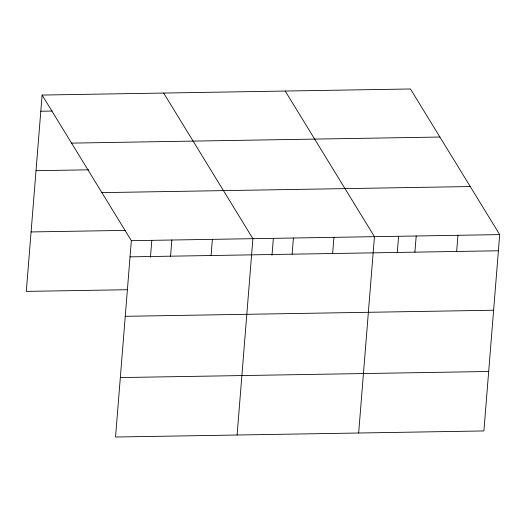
<?xml version="1.0" encoding="UTF-8"?>
<svg xmlns="http://www.w3.org/2000/svg" width="526" height="526" viewBox="0 0 526 526"><rect width="100%" height="100%" fill="white"/><g stroke="black" fill="none" stroke-linecap="round" stroke-linejoin="round"><path stroke-width="0.79" d="M42.1 95.055L131.342 240.684L115.542 437.021L483.9 430.945L499.7 234.609L410.458 88.979L42.1 95.055L26.3 291.391L127.601 289.721M150.443 257.247L151.804 240.375M170.562 256.188L171.864 240.014M211.077 255.518L212.379 239.35M237.101 435.015L252.901 238.679L163.658 93.049M272.001 255.241L273.362 238.37M292.121 254.183L293.416 238.008M332.636 253.512L333.938 237.344M358.66 433.01L374.459 236.674L285.21 91.044M397.308 252.375L398.603 236.305M414.902 252.158L416.204 235.983M456.653 251.467L457.955 235.293M40.798 111.229L52.14 111.039M71.549 143.111L439.907 137.036M36.011 170.68L88.69 169.813M101.893 192.628L470.251 186.552M31.087 231.94L125.089 230.388M131.342 240.684L499.7 234.609M130.04 256.859L498.398 250.777M125.254 316.31L493.618 310.235M120.329 377.569L488.687 371.488"/></g></svg>
